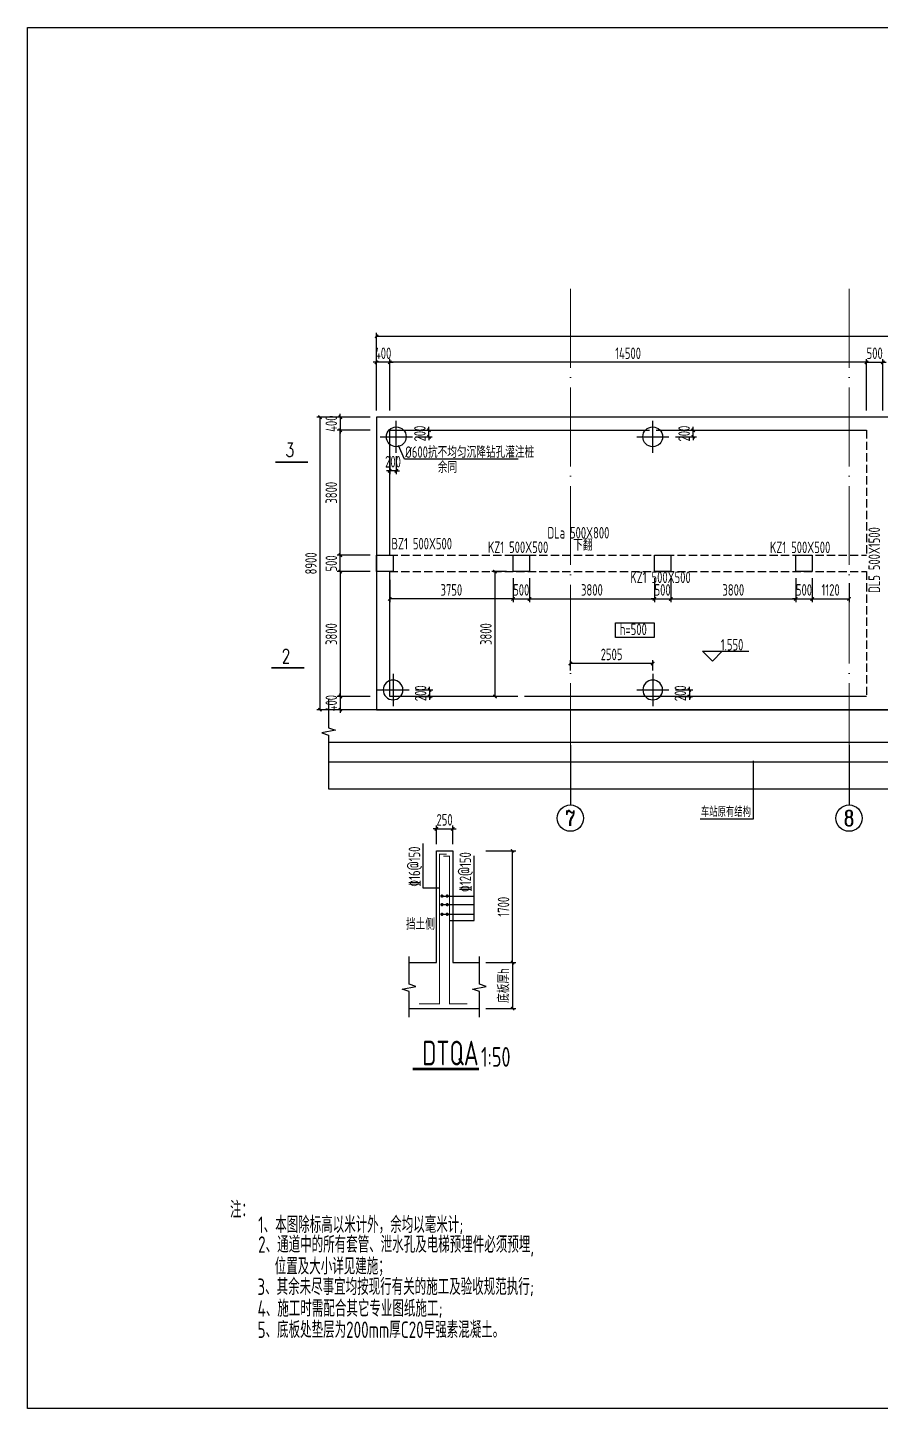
# Model space of a CAD drawing. Header units: millimetres. Extents: x -897614 to 191467, y -439928 to 101803.
# Drawn here: x -440573 to -414636, y -194226 to -152226 of the extents above; entities that cross this region are included whole.
import ezdxf
from ezdxf.enums import TextEntityAlignment as Align

# ---------------------------------------------------------------- set-up
doc = ezdxf.new("R2010")
doc.units = ezdxf.units.MM
doc.header["$LTSCALE"] = 1000
for name, pattern in [('ACAD_ISO04W100', [30, 24, -3, 0, -3]), ('DASH', [0.35, 0.25, -0.1]), ('DASHED', [19.05, 12.7, -6.35])]:
    doc.linetypes.add(name, pattern=pattern)
for name, color, linetype in [('AXIS', 3, 'Continuous'), ('COLUMN', 2, 'Continuous'), ('DIM_ELEV', 3, 'Continuous'), ('DIM_LEAD', 3, 'Continuous'), ('DIM_SYMB', 3, 'Continuous'), ('JG_TEXT', 7, 'Continuous'), ('PUB_TEXT', 7, 'Continuous'), ('REIN', 1, 'Continuous'), ('TEXT(水平)', 7, 'Continuous'), ('ZH', 7, 'Continuous')]:
    doc.layers.add(name, color=color, linetype=linetype)
for name, color, linetype, lineweight in [('AXIS_TEXT', 7, 'Continuous', 18), ('Beam', 4, 'DASHED', 25), ('DOTE', 8, 'ACAD_ISO04W100', 9), ('WALL', 6, 'Continuous', 30)]:
    doc.layers.add(name, color=color, linetype=linetype, lineweight=lineweight)
doc.layers.add('DY', color=1, linetype='Continuous', plot=False)
doc.styles.add('_TCH_AXIS', font='COMPLEX', dxfattribs={"bigfont": 'GBCBIG'})
doc.styles.add('_TCH_LABEL', font='COMPLEX', dxfattribs={"bigfont": 'GBCBIG'})
doc.styles.add('COMPLEX', font='COMPLEX')
doc.styles.add('TSSD', font='tssdeng.shx', dxfattribs={"width": 0.7, "bigfont": 'tssdchn.shx'})
doc.styles.add('TSSD_Rein', font='tssdeng.shx', dxfattribs={"width": 0.75, "bigfont": 'hztxt.shx'})
doc.dimstyles.new('TSD', dxfattribs={"dimtxt": 350, "dimasz": 100, "dimexe": 100, "dimexo": 200, "dimgap": 100, "dimtad": 1, "dimdec": 0, "dimzin": 0, "dimdsep": 46, "dimtxsty": 'TSSD', "dimblk": 'ARCHTICK', "dimcen": 0.09, "dimclrt": 7, "dimazin": 2, "dimtfac": 1, "dimtdec": 0, "dimtix": 1, "dimtmove": 2, "dimatfit": 3, "dimfxl": 0, "dimtolj": 1, "dimtzin": 0, "dimarcsym": 0})

# ---------------------------------------------------------------- blocks, each defined once
blk = doc.blocks.new('_ArchTick')
at = {"color": 0, "linetype": 'ByBlock', "const_width": 0.4}
blk.add_lwpolyline([(-0.5, -0.5), (0.5, 0.5)], dxfattribs=at)
blk = doc.blocks.new('*D1207')
at = {"layer": 'Defpoints', "color": 0, "transparency": 16777216}
for p in [(-371669, -161615), (-371669, -163674, 0), (-429959, -164074, 0)]:
    blk.add_point(p, dxfattribs=at)
at = {"layer": 'DIM_LEAD', "color": 0, "lineweight": -2, "transparency": 16777216}
for p, q in [((-429959, -163874), (-429959, -161515)), ((-429959, -161615), (-371669, -161615)), ((-371669, -163474), (-371669, -161515))]:
    blk.add_line(p, q, dxfattribs=at)
at = {"layer": 'DIM_LEAD', "color": 0, "lineweight": -2, "transparency": 16777216, "xscale": 100, "yscale": 100, "zscale": 100, "rotation": 180}
blk.add_blockref('_ArchTick', (-429959, -161615), dxfattribs=at)
at = {"layer": 'DIM_LEAD', "color": 0, "lineweight": -2, "transparency": 16777216, "xscale": 100, "yscale": 100, "zscale": 100}
blk.add_blockref('_ArchTick', (-371669, -161615), dxfattribs=at)
at = {"layer": 'DIM_LEAD', "color": 7, "transparency": 16777216, "insert": (-400814, -161340), "char_height": 350, "attachment_point": 5, "style": 'TSSD'}
blk.add_mtext('\\A1;58290', dxfattribs=at)
blk = doc.blocks.new('A$C3ABC6A2D')
at = {"color": 5, "linetype": 'Continuous'}
for p, q in [((-28370, -6781), (-47829, -6781)), ((-28370, -8381), (-28370, -6781)), ((-25371, -6781), (-25371, -8381)), ((-7550, -6781), (-25371, -6781)), ((-7550, -6781), (-7550, -8381)), ((-5551, -6781), (-5551, -8381)), ((-3850, -6781), (-5551, -6781)), ((-3850, -8381), (-3850, -6781)), ((4605, -6781), (2150, -6781)), ((2150, -6781), (2150, -8381)), ((-28370, -7781), (-47829, -7781)), ((-29170, -7781), (-29170, -8381)), ((-29170, -7781), (-28370, -8381)), ((-29170, -8381), (-28370, -7781)), ((-29170, -7781), (-28370, -7781)), ((-28370, -7781), (-28370, -8381)), ((-25371, -7781), (-25371, -8381)), ((-25371, -7781), (-24571, -8381)), ((-25371, -8381), (-24571, -7781)), ((-7550, -7781), (-25371, -7781)), ((-25370, -7781), (-24571, -7781)), ((-24571, -7781), (-24571, -8381)), ((-8350, -7781), (-8350, -8381)), ((-8350, -7781), (-7550, -8381)), ((-8350, -8381), (-7550, -7781)), ((-8350, -7781), (-7550, -7781)), ((-7550, -7781), (-7550, -8381)), ((-5551, -7781), (-5551, -8381)), ((-5551, -7781), (-4750, -8381)), ((-5551, -8381), (-4750, -7781)), ((-3850, -7781), (-5551, -7781)), ((-5550, -7781), (-4750, -7781)), ((-4750, -7781), (-4750, -8381)), ((-4650, -7781), (-4650, -8381)), ((-4650, -7781), (-3850, -8381)), ((-4650, -8381), (-3850, -7781)), ((-4650, -7781), (-3850, -7781)), ((-3850, -7781), (-3850, -8381)), ((2150, -7781), (2150, -8381)), ((2150, -7781), (2950, -8381)), ((2150, -8381), (2950, -7781)), ((4605, -7781), (2150, -7781)), ((2151, -7781), (2950, -7781)), ((2950, -7781), (2950, -8381)), ((-28370, -8381), (-47829, -8381)), ((-29170, -8381), (-28370, -8381)), ((-7550, -8381), (-25371, -8381)), ((-25370, -8381), (-24571, -8381)), ((-8350, -8381), (-7550, -8381)), ((-3850, -8381), (-5551, -8381)), ((-5550, -8381), (-4750, -8381)), ((-4650, -8381), (-3850, -8381)), ((4605, -8381), (2150, -8381)), ((2151, -8381), (2950, -8381))]:
    blk.add_line(p, q, dxfattribs=at)
at = {"color": 5}
blk.add_lwpolyline([(-47829, -6467), (-47829, -7330), (-47619, -7406), (-48039, -7480), (-47829, -7555), (-47829, -9187), (-18323, -9187), (-18246, -8977), (-18172, -9397), (-18098, -9187), (4605, -9187), (4605, -7555), (4395, -7480), (4815, -7406), (4605, -7330), (4605, -6467)], dxfattribs=at)
blk = doc.blocks.new('_axiso')
blk.add_circle((0, 0), 0.5)
at = {"layer": 'AXIS_TEXT', "style": 'COMPLEX', "width": 1.041667}
blk.add_attdef('A', text='', height=0.56, dxfattribs=at).set_placement((-0.25, -0.28), (0.25, -0.28), align=Align.FIT)
blk = doc.blocks.new('*D1255')
at = {"layer": 'Defpoints', "color": 0, "transparency": 16777216}
for p in [(-429959, -164074, 0), (-431062, -164474), (-429959, -164474, 0)]:
    blk.add_point(p, dxfattribs=at)
at = {"layer": 'DIM_LEAD', "color": 0, "lineweight": -2, "transparency": 16777216}
for p, q in [((-430159, -164074), (-431162, -164074)), ((-431062, -164074), (-431062, -163974)), ((-431062, -164074), (-431062, -164474)), ((-430159, -164474), (-431162, -164474)), ((-431062, -164474), (-431062, -164574))]:
    blk.add_line(p, q, dxfattribs=at)
at = {"layer": 'DIM_LEAD', "color": 0, "lineweight": -2, "transparency": 16777216, "xscale": 100, "yscale": 100, "zscale": 100}
for p, rotation in [((-431062, -164074), 270), ((-431062, -164474), 90)]:
    blk.add_blockref('_ArchTick', p, dxfattribs=dict(at, rotation=rotation))
at = {"layer": 'DIM_LEAD', "color": 7, "transparency": 16777216, "insert": (-431337, -164274), "char_height": 350, "attachment_point": 5, "rotation": 90, "style": 'TSSD'}
blk.add_mtext('\\A1;400', dxfattribs=at)
blk = doc.blocks.new('*D1257')
at = {"layer": 'Defpoints', "color": 0, "transparency": 16777216}
for p in [(-429959, -172574, 0), (-431062, -172974), (-429959, -172974)]:
    blk.add_point(p, dxfattribs=at)
at = {"layer": 'DIM_LEAD', "color": 0, "lineweight": -2, "transparency": 16777216}
for p, q in [((-430159, -172574), (-431162, -172574)), ((-431062, -172574), (-431062, -172474)), ((-431062, -172574), (-431062, -172974)), ((-430159, -172974), (-431162, -172974)), ((-431062, -172974), (-431062, -173074))]:
    blk.add_line(p, q, dxfattribs=at)
at = {"layer": 'DIM_LEAD', "color": 0, "lineweight": -2, "transparency": 16777216, "xscale": 100, "yscale": 100, "zscale": 100}
for p, rotation in [((-431062, -172574), 270), ((-431062, -172974), 90)]:
    blk.add_blockref('_ArchTick', p, dxfattribs=dict(at, rotation=rotation))
at = {"layer": 'DIM_LEAD', "color": 7, "transparency": 16777216, "insert": (-431337, -172774), "char_height": 350, "attachment_point": 5, "rotation": 90, "style": 'TSSD'}
blk.add_mtext('\\A1;400', dxfattribs=at)
blk = doc.blocks.new('*D1256')
at = {"layer": 'Defpoints', "color": 0, "transparency": 16777216}
for p in [(-429959, -168774, 0), (-431062, -172574), (-429959, -172574, 0)]:
    blk.add_point(p, dxfattribs=at)
at = {"layer": 'DIM_LEAD', "color": 0, "lineweight": -2, "transparency": 16777216}
for p, q in [((-430159, -168774), (-431162, -168774)), ((-431062, -168774), (-431062, -172574)), ((-430159, -172574), (-431162, -172574))]:
    blk.add_line(p, q, dxfattribs=at)
at = {"layer": 'DIM_LEAD', "color": 0, "lineweight": -2, "transparency": 16777216, "xscale": 100, "yscale": 100, "zscale": 100}
for p, rotation in [((-431062, -168774), 90), ((-431062, -172574), 270)]:
    blk.add_blockref('_ArchTick', p, dxfattribs=dict(at, rotation=rotation))
at = {"layer": 'DIM_LEAD', "color": 7, "transparency": 16777216, "insert": (-431337, -170674), "char_height": 350, "attachment_point": 5, "rotation": 90, "style": 'TSSD'}
blk.add_mtext('\\A1;3800', dxfattribs=at)
blk = doc.blocks.new('*D1341')
at = {"layer": 'Defpoints', "color": 0, "transparency": 16777216}
for p in [(-429559, -162407), (-429559, -164074), (-415059, -164074, 0)]:
    blk.add_point(p, dxfattribs=at)
at = {"layer": 'DIM_LEAD', "color": 0, "lineweight": -2, "transparency": 16777216}
for p, q in [((-429559, -163874), (-429559, -162307)), ((-415059, -162407), (-429559, -162407)), ((-415059, -163874), (-415059, -162307))]:
    blk.add_line(p, q, dxfattribs=at)
at = {"layer": 'DIM_LEAD', "color": 0, "lineweight": -2, "transparency": 16777216, "xscale": 100, "yscale": 100, "zscale": 100, "rotation": 180}
blk.add_blockref('_ArchTick', (-429559, -162407), dxfattribs=at)
at = {"layer": 'DIM_LEAD', "color": 0, "lineweight": -2, "transparency": 16777216, "xscale": 100, "yscale": 100, "zscale": 100}
blk.add_blockref('_ArchTick', (-415059, -162407), dxfattribs=at)
at = {"layer": 'DIM_LEAD', "color": 7, "transparency": 16777216, "insert": (-422309, -162132), "char_height": 350, "attachment_point": 5, "style": 'TSSD'}
blk.add_mtext('\\A1;14500', dxfattribs=at)
blk = doc.blocks.new('*D1342')
at = {"layer": 'Defpoints', "color": 0, "transparency": 16777216}
for p in [(-429959, -162407), (-429959, -164074, 0), (-429559, -164074)]:
    blk.add_point(p, dxfattribs=at)
at = {"layer": 'DIM_LEAD', "color": 0, "lineweight": -2, "transparency": 16777216}
for p, q in [((-429959, -162407), (-430059, -162407)), ((-429959, -163874), (-429959, -162307)), ((-429559, -162407), (-429959, -162407)), ((-429559, -163874), (-429559, -162307)), ((-429559, -162407), (-429459, -162407))]:
    blk.add_line(p, q, dxfattribs=at)
at = {"layer": 'DIM_LEAD', "color": 0, "lineweight": -2, "transparency": 16777216, "xscale": 100, "yscale": 100, "zscale": 100}
blk.add_blockref('_ArchTick', (-429959, -162407), dxfattribs=at)
at = {"layer": 'DIM_LEAD', "color": 0, "lineweight": -2, "transparency": 16777216, "xscale": 100, "yscale": 100, "zscale": 100, "rotation": 180}
blk.add_blockref('_ArchTick', (-429559, -162407), dxfattribs=at)
at = {"layer": 'DIM_LEAD', "color": 7, "transparency": 16777216, "insert": (-429759, -162132), "char_height": 350, "attachment_point": 5, "style": 'TSSD'}
blk.add_mtext('\\A1;400', dxfattribs=at)
blk = doc.blocks.new('*D1344')
at = {"layer": 'Defpoints', "color": 0, "transparency": 16777216}
for p in [(-414559, -162407), (-415059, -164074, 0), (-414559, -164074, 0)]:
    blk.add_point(p, dxfattribs=at)
at = {"layer": 'DIM_LEAD', "color": 0, "lineweight": -2, "transparency": 16777216}
for p, q in [((-415059, -162407), (-415159, -162407)), ((-415059, -163874), (-415059, -162307)), ((-415059, -162407), (-414559, -162407)), ((-414559, -163874), (-414559, -162307)), ((-414559, -162407), (-414459, -162407))]:
    blk.add_line(p, q, dxfattribs=at)
at = {"layer": 'DIM_LEAD', "color": 0, "lineweight": -2, "transparency": 16777216, "xscale": 100, "yscale": 100, "zscale": 100}
blk.add_blockref('_ArchTick', (-415059, -162407), dxfattribs=at)
at = {"layer": 'DIM_LEAD', "color": 0, "lineweight": -2, "transparency": 16777216, "xscale": 100, "yscale": 100, "zscale": 100, "rotation": 180}
blk.add_blockref('_ArchTick', (-414559, -162407), dxfattribs=at)
at = {"layer": 'DIM_LEAD', "color": 7, "transparency": 16777216, "insert": (-414809, -162132), "char_height": 350, "attachment_point": 5, "style": 'TSSD'}
blk.add_mtext('\\A1;500', dxfattribs=at)
blk = doc.blocks.new('*D1346')
at = {"layer": 'Defpoints', "color": 0, "transparency": 16777216}
for p in [(-425809, -168774, 0), (-425309, -168774, 0), (-425309, -169605)]:
    blk.add_point(p, dxfattribs=at)
at = {"layer": 'DIM_LEAD', "color": 0, "lineweight": -2, "transparency": 16777216}
for p, q in [((-425809, -168974), (-425809, -169705)), ((-425309, -168974), (-425309, -169705)), ((-425809, -169605), (-425909, -169605)), ((-425809, -169605), (-425309, -169605)), ((-425309, -169605), (-425209, -169605))]:
    blk.add_line(p, q, dxfattribs=at)
at = {"layer": 'DIM_LEAD', "color": 0, "lineweight": -2, "transparency": 16777216, "xscale": 100, "yscale": 100, "zscale": 100}
blk.add_blockref('_ArchTick', (-425809, -169605), dxfattribs=at)
at = {"layer": 'DIM_LEAD', "color": 0, "lineweight": -2, "transparency": 16777216, "xscale": 100, "yscale": 100, "zscale": 100, "rotation": 180}
blk.add_blockref('_ArchTick', (-425309, -169605), dxfattribs=at)
at = {"layer": 'DIM_LEAD', "color": 7, "transparency": 16777216, "insert": (-425559, -169330), "char_height": 350, "attachment_point": 5, "style": 'TSSD'}
blk.add_mtext('\\A1;500', dxfattribs=at)
blk = doc.blocks.new('*D1347')
at = {"layer": 'Defpoints', "color": 0, "transparency": 16777216}
for p in [(-425309, -168774, 0), (-421509, -168774, 0), (-421509, -169605)]:
    blk.add_point(p, dxfattribs=at)
at = {"layer": 'DIM_LEAD', "color": 0, "lineweight": -2, "transparency": 16777216}
for p, q in [((-425309, -168974), (-425309, -169705)), ((-421509, -168974), (-421509, -169705)), ((-425309, -169605), (-421509, -169605))]:
    blk.add_line(p, q, dxfattribs=at)
at = {"layer": 'DIM_LEAD', "color": 0, "lineweight": -2, "transparency": 16777216, "xscale": 100, "yscale": 100, "zscale": 100, "rotation": 180}
blk.add_blockref('_ArchTick', (-425309, -169605), dxfattribs=at)
at = {"layer": 'DIM_LEAD', "color": 0, "lineweight": -2, "transparency": 16777216, "xscale": 100, "yscale": 100, "zscale": 100}
blk.add_blockref('_ArchTick', (-421509, -169605), dxfattribs=at)
at = {"layer": 'DIM_LEAD', "color": 7, "transparency": 16777216, "insert": (-423409, -169330), "char_height": 350, "attachment_point": 5, "style": 'TSSD'}
blk.add_mtext('\\A1;3800', dxfattribs=at)
blk = doc.blocks.new('*D1348')
at = {"layer": 'Defpoints', "color": 0, "transparency": 16777216}
for p in [(-421509, -168774, 0), (-421009, -168774, 0), (-421009, -169605)]:
    blk.add_point(p, dxfattribs=at)
at = {"layer": 'DIM_LEAD', "color": 0, "lineweight": -2, "transparency": 16777216}
for p, q in [((-421509, -168974), (-421509, -169705)), ((-421009, -168974), (-421009, -169705)), ((-421509, -169605), (-421609, -169605)), ((-421509, -169605), (-421009, -169605)), ((-421009, -169605), (-420909, -169605))]:
    blk.add_line(p, q, dxfattribs=at)
at = {"layer": 'DIM_LEAD', "color": 0, "lineweight": -2, "transparency": 16777216, "xscale": 100, "yscale": 100, "zscale": 100}
blk.add_blockref('_ArchTick', (-421509, -169605), dxfattribs=at)
at = {"layer": 'DIM_LEAD', "color": 0, "lineweight": -2, "transparency": 16777216, "xscale": 100, "yscale": 100, "zscale": 100, "rotation": 180}
blk.add_blockref('_ArchTick', (-421009, -169605), dxfattribs=at)
at = {"layer": 'DIM_LEAD', "color": 7, "transparency": 16777216, "insert": (-421259, -169330), "char_height": 350, "attachment_point": 5, "style": 'TSSD'}
blk.add_mtext('\\A1;500', dxfattribs=at)
blk = doc.blocks.new('*D1349')
at = {"layer": 'Defpoints', "color": 0, "transparency": 16777216}
for p in [(-421009, -168774, 0), (-417209, -168774, 0), (-417209, -169605)]:
    blk.add_point(p, dxfattribs=at)
at = {"layer": 'DIM_LEAD', "color": 0, "lineweight": -2, "transparency": 16777216}
for p, q in [((-421009, -168974), (-421009, -169705)), ((-417209, -168974), (-417209, -169705)), ((-421009, -169605), (-417209, -169605))]:
    blk.add_line(p, q, dxfattribs=at)
at = {"layer": 'DIM_LEAD', "color": 0, "lineweight": -2, "transparency": 16777216, "xscale": 100, "yscale": 100, "zscale": 100, "rotation": 180}
blk.add_blockref('_ArchTick', (-421009, -169605), dxfattribs=at)
at = {"layer": 'DIM_LEAD', "color": 0, "lineweight": -2, "transparency": 16777216, "xscale": 100, "yscale": 100, "zscale": 100}
blk.add_blockref('_ArchTick', (-417209, -169605), dxfattribs=at)
at = {"layer": 'DIM_LEAD', "color": 7, "transparency": 16777216, "insert": (-419109, -169330), "char_height": 350, "attachment_point": 5, "style": 'TSSD'}
blk.add_mtext('\\A1;3800', dxfattribs=at)
blk = doc.blocks.new('*D1350')
at = {"layer": 'Defpoints', "color": 0, "transparency": 16777216}
for p in [(-417209, -168774, 0), (-416709, -168774, 0), (-416709, -169605)]:
    blk.add_point(p, dxfattribs=at)
at = {"layer": 'DIM_LEAD', "color": 0, "lineweight": -2, "transparency": 16777216}
for p, q in [((-417209, -168974), (-417209, -169705)), ((-416709, -168974), (-416709, -169705)), ((-417209, -169605), (-417309, -169605)), ((-417209, -169605), (-416709, -169605)), ((-416709, -169605), (-416609, -169605))]:
    blk.add_line(p, q, dxfattribs=at)
at = {"layer": 'DIM_LEAD', "color": 0, "lineweight": -2, "transparency": 16777216, "xscale": 100, "yscale": 100, "zscale": 100}
blk.add_blockref('_ArchTick', (-417209, -169605), dxfattribs=at)
at = {"layer": 'DIM_LEAD', "color": 0, "lineweight": -2, "transparency": 16777216, "xscale": 100, "yscale": 100, "zscale": 100, "rotation": 180}
blk.add_blockref('_ArchTick', (-416709, -169605), dxfattribs=at)
at = {"layer": 'DIM_LEAD', "color": 7, "transparency": 16777216, "insert": (-416959, -169330), "char_height": 350, "attachment_point": 5, "style": 'TSSD'}
blk.add_mtext('\\A1;500', dxfattribs=at)
blk = doc.blocks.new('*D1351')
at = {"layer": 'Defpoints', "color": 0, "transparency": 16777216}
for p in [(-416709, -168774, 0), (-415589, -168924, 0), (-415589, -169605)]:
    blk.add_point(p, dxfattribs=at)
at = {"layer": 'DIM_LEAD', "color": 0, "lineweight": -2, "transparency": 16777216}
for p, q in [((-416709, -168974), (-416709, -169705)), ((-415589, -169124), (-415589, -169705)), ((-416709, -169605), (-415589, -169605))]:
    blk.add_line(p, q, dxfattribs=at)
at = {"layer": 'DIM_LEAD', "color": 0, "lineweight": -2, "transparency": 16777216, "xscale": 100, "yscale": 100, "zscale": 100, "rotation": 180}
blk.add_blockref('_ArchTick', (-416709, -169605), dxfattribs=at)
at = {"layer": 'DIM_LEAD', "color": 0, "lineweight": -2, "transparency": 16777216, "xscale": 100, "yscale": 100, "zscale": 100}
blk.add_blockref('_ArchTick', (-415589, -169605), dxfattribs=at)
at = {"layer": 'DIM_LEAD', "color": 7, "transparency": 16777216, "insert": (-416149, -169330), "char_height": 350, "attachment_point": 5, "style": 'TSSD'}
blk.add_mtext('\\A1;1120', dxfattribs=at)
blk = doc.blocks.new('*D1352')
at = {"layer": 'Defpoints', "color": 0, "transparency": 16777216}
for p in [(-429559, -168824, 0), (-425809, -168774, 0), (-429559, -169605)]:
    blk.add_point(p, dxfattribs=at)
at = {"layer": 'DIM_LEAD', "color": 0, "lineweight": -2, "transparency": 16777216}
for p, q in [((-429559, -169024), (-429559, -169705)), ((-425809, -168974), (-425809, -169705)), ((-425809, -169605), (-429559, -169605))]:
    blk.add_line(p, q, dxfattribs=at)
at = {"layer": 'DIM_LEAD', "color": 0, "lineweight": -2, "transparency": 16777216, "xscale": 100, "yscale": 100, "zscale": 100, "rotation": 180}
blk.add_blockref('_ArchTick', (-429559, -169605), dxfattribs=at)
at = {"layer": 'DIM_LEAD', "color": 0, "lineweight": -2, "transparency": 16777216, "xscale": 100, "yscale": 100, "zscale": 100}
blk.add_blockref('_ArchTick', (-425809, -169605), dxfattribs=at)
at = {"layer": 'DIM_LEAD', "color": 7, "transparency": 16777216, "insert": (-427684, -169330), "char_height": 350, "attachment_point": 5, "style": 'TSSD'}
blk.add_mtext('\\A1;3750', dxfattribs=at)
blk = doc.blocks.new('*D1353')
at = {"layer": 'Defpoints', "color": 0, "transparency": 16777216}
for p in [(-425809, -168774, 0), (-426358, -172574), (-425809, -172574, 0)]:
    blk.add_point(p, dxfattribs=at)
at = {"layer": 'DIM_LEAD', "color": 0, "lineweight": -2, "transparency": 16777216}
for p, q in [((-426009, -168774), (-426458, -168774)), ((-426358, -168774), (-426358, -172574)), ((-426009, -172574), (-426458, -172574))]:
    blk.add_line(p, q, dxfattribs=at)
at = {"layer": 'DIM_LEAD', "color": 0, "lineweight": -2, "transparency": 16777216, "xscale": 100, "yscale": 100, "zscale": 100}
for p, rotation in [((-426358, -168774), 90), ((-426358, -172574), 270)]:
    blk.add_blockref('_ArchTick', p, dxfattribs=dict(at, rotation=rotation))
at = {"layer": 'DIM_LEAD', "color": 7, "transparency": 16777216, "insert": (-426633, -170674), "char_height": 350, "attachment_point": 5, "rotation": 90, "style": 'TSSD'}
blk.add_mtext('\\A1;3800', dxfattribs=at)
blk = doc.blocks.new('A$C74342322')
at = {"layer": 'ZH'}
for p, q in [((0, -488), (0, 488)), ((-488, 0), (488, 0))]:
    blk.add_line(p, q, dxfattribs=at)
blk.add_circle((0, 0), 300, dxfattribs=at)
blk = doc.blocks.new('*D1167')
at = {"layer": 'Defpoints', "color": 0, "transparency": 16777216}
for p in [(-429559, -165062, 0), (-429359, -165062, 0), (-429559, -165707)]:
    blk.add_point(p, dxfattribs=at)
at = {"layer": 'DIM_LEAD', "color": 0, "lineweight": -2, "transparency": 16777216}
for p, q in [((-429559, -165262), (-429559, -165807)), ((-429359, -165262), (-429359, -165807)), ((-429559, -165707), (-429659, -165707)), ((-429359, -165707), (-429559, -165707)), ((-429359, -165707), (-429259, -165707))]:
    blk.add_line(p, q, dxfattribs=at)
at = {"layer": 'DIM_LEAD', "color": 0, "lineweight": -2, "transparency": 16777216, "xscale": 100, "yscale": 100, "zscale": 100}
blk.add_blockref('_ArchTick', (-429559, -165707), dxfattribs=at)
at = {"layer": 'DIM_LEAD', "color": 0, "lineweight": -2, "transparency": 16777216, "xscale": 100, "yscale": 100, "zscale": 100, "rotation": 180}
blk.add_blockref('_ArchTick', (-429359, -165707), dxfattribs=at)
at = {"layer": 'DIM_LEAD', "color": 7, "transparency": 16777216, "insert": (-429459, -165432), "char_height": 350, "attachment_point": 5, "style": 'TSSD'}
blk.add_mtext('\\A1;200', dxfattribs=at)
blk = doc.blocks.new('*D1168')
at = {"layer": 'Defpoints', "color": 0, "transparency": 16777216}
for p in [(-428971, -164474, 0), (-428367, -164474), (-428971, -164674, 0)]:
    blk.add_point(p, dxfattribs=at)
at = {"layer": 'DIM_LEAD', "color": 0, "lineweight": -2, "transparency": 16777216}
for p, q in [((-428771, -164474), (-428267, -164474)), ((-428367, -164474), (-428367, -164374)), ((-428367, -164674), (-428367, -164474)), ((-428771, -164674), (-428267, -164674)), ((-428367, -164674), (-428367, -164774))]:
    blk.add_line(p, q, dxfattribs=at)
at = {"layer": 'DIM_LEAD', "color": 0, "lineweight": -2, "transparency": 16777216, "xscale": 100, "yscale": 100, "zscale": 100}
for p, rotation in [((-428367, -164474), 270), ((-428367, -164674), 90)]:
    blk.add_blockref('_ArchTick', p, dxfattribs=dict(at, rotation=rotation))
at = {"layer": 'DIM_LEAD', "color": 7, "transparency": 16777216, "insert": (-428642, -164574), "char_height": 350, "attachment_point": 5, "rotation": 90, "style": 'TSSD'}
blk.add_mtext('\\A1;200', dxfattribs=at)
blk = doc.blocks.new('*D1169')
at = {"layer": 'Defpoints', "color": 0, "transparency": 16777216}
for p in [(-421071, -164474, 0), (-420330, -164474), (-421071, -164674, 0)]:
    blk.add_point(p, dxfattribs=at)
at = {"layer": 'DIM_LEAD', "color": 0, "lineweight": -2, "transparency": 16777216}
for p, q in [((-420871, -164474), (-420230, -164474)), ((-420330, -164474), (-420330, -164374)), ((-420330, -164674), (-420330, -164474)), ((-420871, -164674), (-420230, -164674)), ((-420330, -164674), (-420330, -164774))]:
    blk.add_line(p, q, dxfattribs=at)
at = {"layer": 'DIM_LEAD', "color": 0, "lineweight": -2, "transparency": 16777216, "xscale": 100, "yscale": 100, "zscale": 100}
for p, rotation in [((-420330, -164474), 270), ((-420330, -164674), 90)]:
    blk.add_blockref('_ArchTick', p, dxfattribs=dict(at, rotation=rotation))
at = {"layer": 'DIM_LEAD', "color": 7, "transparency": 16777216, "insert": (-420605, -164574), "char_height": 350, "attachment_point": 5, "rotation": 90, "style": 'TSSD'}
blk.add_mtext('\\A1;200', dxfattribs=at)
blk = doc.blocks.new('*D1174')
at = {"layer": 'Defpoints', "color": 0, "transparency": 16777216}
for p in [(-428971, -172374, 0), (-428971, -172574, 0), (-428345, -172574)]:
    blk.add_point(p, dxfattribs=at)
at = {"layer": 'DIM_LEAD', "color": 0, "lineweight": -2, "transparency": 16777216}
for p, q in [((-428771, -172374), (-428245, -172374)), ((-428771, -172574), (-428245, -172574)), ((-428345, -172374), (-428345, -172274)), ((-428345, -172374), (-428345, -172574)), ((-428345, -172574), (-428345, -172674))]:
    blk.add_line(p, q, dxfattribs=at)
at = {"layer": 'DIM_LEAD', "color": 0, "lineweight": -2, "transparency": 16777216, "xscale": 100, "yscale": 100, "zscale": 100}
for p, rotation in [((-428345, -172374), 270), ((-428345, -172574), 90)]:
    blk.add_blockref('_ArchTick', p, dxfattribs=dict(at, rotation=rotation))
at = {"layer": 'DIM_LEAD', "color": 7, "transparency": 16777216, "insert": (-428620, -172474), "char_height": 350, "attachment_point": 5, "rotation": 90, "style": 'TSSD'}
blk.add_mtext('\\A1;200', dxfattribs=at)
blk = doc.blocks.new('*D1175')
at = {"layer": 'Defpoints', "color": 0, "transparency": 16777216}
for p in [(-421071, -172374, 0), (-421071, -172574, 0), (-420445, -172574)]:
    blk.add_point(p, dxfattribs=at)
at = {"layer": 'DIM_LEAD', "color": 0, "lineweight": -2, "transparency": 16777216}
for p, q in [((-420871, -172374), (-420345, -172374)), ((-420871, -172574), (-420345, -172574)), ((-420445, -172374), (-420445, -172274)), ((-420445, -172374), (-420445, -172574)), ((-420445, -172574), (-420445, -172674))]:
    blk.add_line(p, q, dxfattribs=at)
at = {"layer": 'DIM_LEAD', "color": 0, "lineweight": -2, "transparency": 16777216, "xscale": 100, "yscale": 100, "zscale": 100}
for p, rotation in [((-420445, -172374), 270), ((-420445, -172574), 90)]:
    blk.add_blockref('_ArchTick', p, dxfattribs=dict(at, rotation=rotation))
at = {"layer": 'DIM_LEAD', "color": 7, "transparency": 16777216, "insert": (-420720, -172474), "char_height": 350, "attachment_point": 5, "rotation": 90, "style": 'TSSD'}
blk.add_mtext('\\A1;200', dxfattribs=at)
blk = doc.blocks.new('*D1180')
at = {"layer": 'Defpoints', "color": 0, "transparency": 16777216}
for p in [(-424064, -171568), (-424064, -171985, 0), (-421559, -171985, 0)]:
    blk.add_point(p, dxfattribs=at)
at = {"layer": 'DIM_LEAD', "color": 0, "lineweight": -2, "transparency": 16777216}
for p, q in [((-424064, -171785), (-424064, -171468)), ((-421559, -171568), (-424064, -171568)), ((-421559, -171785), (-421559, -171468))]:
    blk.add_line(p, q, dxfattribs=at)
at = {"layer": 'DIM_LEAD', "color": 0, "lineweight": -2, "transparency": 16777216, "xscale": 100, "yscale": 100, "zscale": 100, "rotation": 180}
blk.add_blockref('_ArchTick', (-424064, -171568), dxfattribs=at)
at = {"layer": 'DIM_LEAD', "color": 0, "lineweight": -2, "transparency": 16777216, "xscale": 100, "yscale": 100, "zscale": 100}
blk.add_blockref('_ArchTick', (-421559, -171568), dxfattribs=at)
at = {"layer": 'DIM_LEAD', "color": 7, "transparency": 16777216, "insert": (-422812, -171293), "char_height": 350, "attachment_point": 5, "style": 'TSSD'}
blk.add_mtext('\\A1;2505', dxfattribs=at)
blk = doc.blocks.new('*D1638')
at = {"layer": 'Defpoints', "color": 0, "transparency": 16777216}
for p in [(-431062, -168274), (-429959, -168274, 0), (-429959, -168774, 0)]:
    blk.add_point(p, dxfattribs=at)
at = {"layer": 'DIM_LEAD', "color": 0, "lineweight": -2, "transparency": 16777216}
for p, q in [((-430159, -168274), (-431162, -168274)), ((-431062, -168274), (-431062, -168174)), ((-431062, -168774), (-431062, -168274)), ((-430159, -168774), (-431162, -168774)), ((-431062, -168774), (-431062, -168874))]:
    blk.add_line(p, q, dxfattribs=at)
at = {"layer": 'DIM_LEAD', "color": 0, "lineweight": -2, "transparency": 16777216, "xscale": 100, "yscale": 100, "zscale": 100}
for p, rotation in [((-431062, -168274), 270), ((-431062, -168774), 90)]:
    blk.add_blockref('_ArchTick', p, dxfattribs=dict(at, rotation=rotation))
at = {"layer": 'DIM_LEAD', "color": 7, "transparency": 16777216, "insert": (-431337, -168524), "char_height": 350, "attachment_point": 5, "rotation": 90, "style": 'TSSD'}
blk.add_mtext('\\A1;500', dxfattribs=at)
blk = doc.blocks.new('*D1639')
at = {"layer": 'Defpoints', "color": 0, "transparency": 16777216}
for p in [(-431062, -164474), (-429959, -164474, 0), (-429959, -168274, 0)]:
    blk.add_point(p, dxfattribs=at)
at = {"layer": 'DIM_LEAD', "color": 0, "lineweight": -2, "transparency": 16777216}
for p, q in [((-430159, -164474), (-431162, -164474)), ((-431062, -168274), (-431062, -164474)), ((-430159, -168274), (-431162, -168274))]:
    blk.add_line(p, q, dxfattribs=at)
at = {"layer": 'DIM_LEAD', "color": 0, "lineweight": -2, "transparency": 16777216, "xscale": 100, "yscale": 100, "zscale": 100}
for p, rotation in [((-431062, -164474), 90), ((-431062, -168274), 270)]:
    blk.add_blockref('_ArchTick', p, dxfattribs=dict(at, rotation=rotation))
at = {"layer": 'DIM_LEAD', "color": 7, "transparency": 16777216, "insert": (-431337, -166374), "char_height": 350, "attachment_point": 5, "rotation": 90, "style": 'TSSD'}
blk.add_mtext('\\A1;3800', dxfattribs=at)
blk = doc.blocks.new('*D1640')
at = {"layer": 'Defpoints', "color": 0, "transparency": 16777216}
for p in [(-429959, -164074, 0), (-431681, -172974), (-429959, -172974, 0)]:
    blk.add_point(p, dxfattribs=at)
at = {"layer": 'DIM_LEAD', "color": 0, "lineweight": -2, "transparency": 16777216}
for p, q in [((-430159, -164074), (-431781, -164074)), ((-431681, -164074), (-431681, -172974)), ((-430159, -172974), (-431781, -172974))]:
    blk.add_line(p, q, dxfattribs=at)
at = {"layer": 'DIM_LEAD', "color": 0, "lineweight": -2, "transparency": 16777216, "xscale": 100, "yscale": 100, "zscale": 100}
for p, rotation in [((-431681, -164074), 90), ((-431681, -172974), 270)]:
    blk.add_blockref('_ArchTick', p, dxfattribs=dict(at, rotation=rotation))
at = {"layer": 'DIM_LEAD', "color": 7, "transparency": 16777216, "insert": (-431956, -168524), "char_height": 350, "attachment_point": 5, "rotation": 90, "style": 'TSSD'}
blk.add_mtext('\\A1;8900', dxfattribs=at)
blk = doc.blocks.new('*D1664')
at = {"layer": 'Defpoints', "color": 0, "transparency": 16777216}
for p in [(-309454, -55078), (-309954, -55746, 0), (-309454, -55746, 0)]:
    blk.add_point(p, dxfattribs=at)
at = {"layer": 'DIM_LEAD', "color": 0, "lineweight": -2, "transparency": 16777216}
for p, q in [((-309954, -55546), (-309954, -54978)), ((-309454, -55546), (-309454, -54978)), ((-309954, -55078), (-310054, -55078)), ((-309954, -55078), (-309454, -55078)), ((-309454, -55078), (-309354, -55078))]:
    blk.add_line(p, q, dxfattribs=at)
at = {"layer": 'DIM_LEAD', "color": 0, "lineweight": -2, "transparency": 16777216, "xscale": 100, "yscale": 100, "zscale": 100}
blk.add_blockref('_ArchTick', (-309954, -55078), dxfattribs=at)
at = {"layer": 'DIM_LEAD', "color": 0, "lineweight": -2, "transparency": 16777216, "xscale": 100, "yscale": 100, "zscale": 100, "rotation": 180}
blk.add_blockref('_ArchTick', (-309454, -55078), dxfattribs=at)
at = {"layer": 'DIM_LEAD', "color": 7, "transparency": 16777216, "insert": (-309704, -54803), "char_height": 350, "attachment_point": 5, "style": 'TSSD'}
blk.add_mtext('\\A1;250', dxfattribs=at)
blk = doc.blocks.new('*D1665')
at = {"layer": 'Defpoints', "color": 0, "transparency": 16777216}
for p in [(-308645, -55746, 0), (-307636, -55746), (-308645, -59146, 0)]:
    blk.add_point(p, dxfattribs=at)
at = {"layer": 'DIM_LEAD', "color": 0, "lineweight": -2, "transparency": 16777216}
for p, q in [((-308445, -55746), (-307536, -55746)), ((-307636, -59146), (-307636, -55746)), ((-308445, -59146), (-307536, -59146))]:
    blk.add_line(p, q, dxfattribs=at)
at = {"layer": 'DIM_LEAD', "color": 0, "lineweight": -2, "transparency": 16777216, "xscale": 100, "yscale": 100, "zscale": 100}
for p, rotation in [((-307636, -55746), 90), ((-307636, -59146), 270)]:
    blk.add_blockref('_ArchTick', p, dxfattribs=dict(at, rotation=rotation))
at = {"layer": 'DIM_LEAD', "color": 7, "transparency": 16777216, "insert": (-307911, -57446), "char_height": 350, "attachment_point": 5, "rotation": 90, "style": 'TSSD'}
blk.add_mtext('\\A1;1700', dxfattribs=at)
blk = doc.blocks.new('*D1666')
at = {"layer": 'Defpoints', "color": 0, "transparency": 16777216}
for p in [(-308645, -59146, 0), (-308645, -60546), (-307636, -60546)]:
    blk.add_point(p, dxfattribs=at)
at = {"layer": 'DIM_LEAD', "color": 0, "lineweight": -2, "transparency": 16777216}
for p, q in [((-308445, -59146), (-307536, -59146)), ((-307636, -59146), (-307636, -60546)), ((-308445, -60546), (-307536, -60546))]:
    blk.add_line(p, q, dxfattribs=at)
at = {"layer": 'DIM_LEAD', "color": 0, "lineweight": -2, "transparency": 16777216, "xscale": 100, "yscale": 100, "zscale": 100}
for p, rotation in [((-307636, -59146), 90), ((-307636, -60546), 270)]:
    blk.add_blockref('_ArchTick', p, dxfattribs=dict(at, rotation=rotation))
at = {"layer": 'DIM_LEAD', "color": 7, "transparency": 16777216, "insert": (-307911, -59846), "char_height": 350, "attachment_point": 5, "rotation": 90, "style": 'TSSD'}
blk.add_mtext('\\A1;底板厚h', dxfattribs=at)
blk = doc.blocks.new('A$C4C282467')
at = {"color": 5}
for points in [[(210, 1615.1), (210, 2398.7), (0, 2473.3), (420, 2547.3), (210, 2623.7), (210, 3463.9)], [(2347.5, 1615.1), (2347.5, 2398.7), (2137.5, 2473.3), (2557.5, 2547.3), (2347.5, 2623.7), (2347.5, 3463.9)]]:
    blk.add_lwpolyline(points, dxfattribs=at)
at = {"layer": 'DIM_SYMB', "const_width": 80}
blk.add_lwpolyline([(314.9, 40), (2337.3, 40)], dxfattribs=at)
at = {"layer": 'JG_TEXT'}
for p, q in [((639.9, 5541.1), (639.9, 6901.5)), ((2187.7, 4560.8), (2187.7, 6526.5)), ((1138.9, 5541.1), (639.9, 5541.1)), ((1210.4, 5303), (2187.7, 5303)), ((1210.4, 5042.3), (2187.7, 5042.3)), ((1210.4, 4749.1), (2187.7, 4749.1)), ((1438.9, 4560.8), (2187.7, 4560.8))]:
    blk.add_line(p, q, dxfattribs=at)
at = {"layer": 'REIN', "const_width": 30, "elevation": 0}
for points in [[(512.2, 2026.6), (1138.9, 2026.6), (1138.9, 6579.4), (1350.9, 6579.4)], [(1246.8, 6521.4), (1438.9, 6521.4), (1438.9, 2026.6), (1983.5, 2026.6)]]:
    blk.add_lwpolyline(points, dxfattribs=at)
at = {"layer": 'REIN', "const_width": 50}
for points in [[(1185.4, 5303, 1), (1235.4, 5303, 1)], [(1185.4, 5042.3, 1), (1235.4, 5042.3, 1)], [(1345.4, 5303, 1), (1395.4, 5303, 1)], [(1345.4, 5042.3, 1), (1395.4, 5042.3, 1)], [(1185.4, 4749.1, 1), (1235.4, 4749.1, 1)], [(1345.4, 4749.1, 1), (1395.4, 4749.1, 1)]]:
    blk.add_lwpolyline(points, format="xyb", close=True, dxfattribs=at)
at = {"layer": 'WALL'}
blk.add_line((210, 1879.4, 0), (2347.5, 1879.4, 0), dxfattribs=at)
at = {"layer": 'WALL', "elevation": 0}
blk.add_lwpolyline([(210, 3279.4), (1038.9, 3279.4), (1038.9, 6679.4), (1538.9, 6679.4), (1538.9, 3279.4), (2347.5, 3279.4)], dxfattribs=at)
at = {"layer": 'JG_TEXT', "style": 'TSSD', "width": 0.7}
for s, p in [('%%13216@150', (548.2, 5587.3)), ('%%13212@150', (2096, 5425.8))]:
    blk.add_text(s, height=350, rotation=90, dxfattribs=at).set_placement(p)
blk.add_text('挡土侧', height=350, dxfattribs=at).set_placement((113.6, 4278))
at = {"layer": 'PUB_TEXT', "style": 'TSSD', "width": 0.7}
for s, height, p in [('DTQA', 750, (611, 153.2)), ('1:50', 600, (2397.3, 109.7))]:
    blk.add_text(s, height=height, rotation=360, dxfattribs=at).set_placement(p)
at = {"layer": 'DIM_LEAD'}
dim = blk.add_linear_dim(base=(1538.9, 7347), p1=(1038.9, 6679.4, 0), p2=(1538.9, 6679.4, 0), dimstyle='TSD', override={"dimlfac": 0.5, "dimfxl": 250}, dxfattribs=at)
dim.commit()
dim.dimension.update_dxf_attribs({"geometry": '*D1664', "text_midpoint": (1288.9, 7622), "insert": (310992.8, 62425.3)})
dim = blk.add_linear_dim(base=(3356.7, 6679.4), p1=(2347.5, 3279.4, 0), p2=(2347.5, 6679.4, 0), angle=90, dimstyle='TSD', override={"dimlfac": 0.5, "dimfxl": 250}, dxfattribs=at)
dim.commit()
dim.dimension.update_dxf_attribs({"geometry": '*D1665', "text_midpoint": (3081.7, 4979.4), "insert": (310992.8, 62425.3)})
dim = blk.add_linear_dim(base=(3356.7, 1879.4), p1=(2347.5, 3279.4, 0), p2=(2347.5, 1879.4), angle=90, text='底板厚h', dimstyle='TSD', override={"dimlfac": 0.5, "dimfxl": 250}, dxfattribs=at)
dim.commit()
dim.dimension.update_dxf_attribs({"geometry": '*D1666', "text_midpoint": (3081.7, 2579.4), "insert": (310992.8, 62425.3)})

msp = doc.modelspace()

# ---------------------------------------------------------------- linework, layer by layer
at = {"layer": 'AXIS'}
for p, q in [((-424063.84614, -174052.92485, 0), (-424063.84614, -175872.77481, 0)), ((-415588.84614, -174052.92485, 0), (-415588.84614, -175872.77481, 0))]:
    msp.add_line(p, q, dxfattribs=at)
at = {"layer": 'Beam', "linetype": 'DASH'}
for p, q in [((-415059.31293, -164473.63592, 0), (-415059.31293, -168273.63592, 0)), ((-415059.31293, -168773.63592, 0), (-415059.31293, -172573.63592, 0))]:
    msp.add_line(p, q, dxfattribs=at)
at = {"layer": 'Beam', "linetype": 'DASH', "elevation": 0}
for points in [[(-429559.31293, -168273.63592), (-415059.31293, -168273.63592)], [(-429559.31293, -168773.63592), (-415059.31293, -168773.63592)]]:
    msp.add_lwpolyline(points, dxfattribs=at)
at = {"layer": 'COLUMN', "ltscale": 10, "elevation": 0}
msp.add_lwpolyline([(-429959.31293, -168773.63592), (-429959.31293, -168273.63592), (-429459.31293, -168273.63592), (-429459.31293, -168773.63592)], close=True, dxfattribs=at)
at = {"layer": 'COLUMN', "elevation": 0}
for points in [[(-425809.31293, -168273.63592), (-425309.31293, -168273.63592), (-425309.31293, -168773.63592), (-425809.31293, -168773.63592)], [(-421509.31293, -168273.63592), (-421009.31293, -168273.63592), (-421009.31293, -168773.63592), (-421509.31293, -168773.63592)], [(-417209.31293, -168273.63592), (-416709.31293, -168273.63592), (-416709.31293, -168773.63592), (-417209.31293, -168773.63592)]]:
    msp.add_lwpolyline(points, close=True, dxfattribs=at)
at = {"layer": 'DIM_ELEV'}
for p, q in [((-419745.24226, -171498.32437), (-420045.24226, -171198.32437)), ((-420045.24226, -171198.32437), (-418636.44984, -171198.32437)), ((-419745.24226, -171498.32437), (-419445.24226, -171198.32437))]:
    msp.add_line(p, q, dxfattribs=at)
at = {"layer": 'DIM_SYMB', "const_width": 50}
msp.add_lwpolyline([(-433042.11315, -165441.97294), (-432042.11315, -165441.97294)], dxfattribs=at)
at = {"layer": 'DIM_SYMB', "const_width": 50, "elevation": 0}
msp.add_lwpolyline([(-433159.06066, -171704.81263), (-432159.06066, -171704.81263)], dxfattribs=at)
at = {"layer": 'DOTE', "ltscale": 0.1}
for p, q in [((-424063.84614, -160171.18077, 0), (-424063.84614, -174052.92485, 0)), ((-415588.84614, -160171.18077, 0), (-415588.84614, -174052.92485, 0)), ((-431418.08005, -173973.63591, 0), (-373115.74705, -173973.63591, 0))]:
    msp.add_line(p, q, dxfattribs=at)
at = {"layer": 'DY'}
msp.add_lwpolyline([(-366322.80596, -194226.42591), (-440572.80596, -194226.42591), (-440572.80596, -152226.42591), (-366322.80596, -152226.42591)], close=True, dxfattribs=at)
at = {"layer": 'JG_TEXT'}
for p, q in [((-429112.18631, -165352.06577), (-429296.40393, -164938.95859, 0)), ((-425649.60423, -165352.06577), (-429112.18631, -165352.06577)), ((-418496.06144, -176288.85845), (-418496.06144, -174524.47365)), ((-420112.23483, -176288.85845), (-418496.06144, -176288.85845))]:
    msp.add_line(p, q, dxfattribs=at)
msp.add_lwpolyline([(-422694.61641, -170330.85969), (-421511.07708, -170330.85969), (-421511.07708, -170776.3754), (-422694.61641, -170776.3754)], close=True, dxfattribs=at)
at = {"layer": 'WALL', "elevation": 0}
for points in [[(-412559.31293, -164073.63591), (-429959.31293, -164073.63591), (-429959.31293, -172973.63592), (-411959.31293, -172973.63592), (-411959.29985, -164273.65727)], [(-429559.31293, -168273.63592), (-429559.31293, -164473.63592), (-421659.31293, -164473.63592)], [(-421459.31293, -164473.63592), (-415059.31293, -164473.63592)], [(-425659.31293, -172573.63592), (-429559.31293, -172573.63592), (-429559.31293, -168773.63592)], [(-415059.31293, -172573.63592), (-425459.31293, -172573.63592)]]:
    msp.add_lwpolyline(points, dxfattribs=at)

# ---------------------------------------------------------------- block references
at = {"color": 1, "ltscale": 10}
msp.add_blockref('A$C3ABC6A2D', (-383588.91891, -166192.76992, 0), dxfattribs=at)
msp.add_blockref('A$C4C282467', (-429180.07142, -183945.77269))
at = {"layer": 'AXIS'}
ref = msp.add_blockref('_axiso', (-424063.84614, -176272.77481, 0), dxfattribs=dict(at, xscale=800, yscale=800, zscale=800))
ref.add_attrib('A', '7', dxfattribs={"layer": 'AXIS_TEXT', "ltscale": 10, "height": 465.94816, "style": '_TCH_AXIS'}).set_placement((-424219.1622, -176505.7489, 0), (-423908.53009, -176505.7489, 0), align=Align.FIT)
ref = msp.add_blockref('_axiso', (-415588.84614, -176272.77481, 0), dxfattribs=dict(at, xscale=800, yscale=800, zscale=800))
ref.add_attrib('A', '8', dxfattribs={"layer": 'AXIS_TEXT', "ltscale": 10, "height": 465.94816, "style": '_TCH_AXIS'}).set_placement((-415744.1622, -176505.7489, 0), (-415433.53009, -176505.7489, 0), align=Align.FIT)
at = {"layer": 'DOTE'}
for p in [(-429359.31293, -164673.63592, 0), (-421559.31293, -164673.63592, 0)]:
    msp.add_blockref('A$C74342322', p, dxfattribs=at)
at = {"layer": 'DOTE', "xscale": -1, "rotation": 180}
for p in [(-429459.31293, -172373.63591, 0), (-421559.31293, -172373.63591, 0)]:
    msp.add_blockref('A$C74342322', p, dxfattribs=at)

# ---------------------------------------------------------------- texts
at = {"layer": 'DIM_ELEV', "style": 'TSSD', "width": 0.7}
msp.add_text('1.550', height=350, dxfattribs=at).set_placement((-419489.71687, -171174.22933))
at = {"layer": 'DIM_SYMB', "style": '_TCH_LABEL', "width": 0.705882}
for s, p in [('3', (-432726.25645, -165278.80035)), ('2', (-432843.20397, -171555.97396, 0))]:
    msp.add_text(s, height=425, dxfattribs=at).set_placement(p)
at = {"layer": 'JG_TEXT', "style": 'TSSD'}
for s, height, width, p in [('%%C600抗不均匀沉降钻孔灌注桩', 350, 0.7, (-429089.67127, -165313.45101)), ('余同', 350, 0.7, (-428097.89877, -165770.72494)), ('DLa 500X800', 350, 0.7, (-424759.53963, -167767.73305)), ('BZ1 500X500', 350, 0.7, (-429505.70615, -168099.41762)), ('KZ1 500X500', 350, 0.7, (-426572.50543, -168206.97905)), ('下翻', 350, 0.7, (-423978.00534, -168134.44288)), ('KZ1 500X500', 350, 0.7, (-417993.70198, -168211.41539)), ('KZ1 500X500', 350, 0.7, (-422239.42496, -169121.48706)), ('h=500', 350, 0.7, (-422560.65873, -170704.90149)), ('车站原有结构', 300, 0.65, (-420092.55058, -176232.02506))]:
    msp.add_text(s, height=height, dxfattribs=dict(at, width=width)).set_placement(p)
at = {"layer": 'JG_TEXT', "style": 'TSSD', "width": 0.7}
msp.add_text('DL5 500X1500', height=350, rotation=90, dxfattribs=at).set_placement((-414647.60636, -169419.16212, 0))
at = {"layer": 'TEXT(水平)', "style": 'TSSD_Rein', "width": 0.7}
for s, p in [('注：', (-434418.15208, -188429.02476)), ('1、本图除标高以米计外，余均以毫米计;', (-433561.50941, -188890.32459)), ('2、通道中的所有套管、泄水孔及电梯预埋件必须预埋,', (-433561.42542, -189492.63098)), ('位置及大小详见建施；    ', (-433057.37561, -190154.21676)), ('3、其余未尽事宜均按现行有关的施工及验收规范执行;    ', (-433584.78876, -190777.26834)), ('4、施工时需配合其它专业图纸施工;    ', (-433578.54666, -191437.41568)), ('5、底板处垫层为200mm厚C20早强素混凝土。    ', (-433578.54666, -192084.06374))]:
    msp.add_text(s, height=500, dxfattribs=at).set_placement(p)

# ---------------------------------------------------------------- dimensions: what is measured, and where the dimension line sits
at = {"layer": 'DIM_LEAD'}
for base, p1, p2, picture, middle in [((-371668.86146, -161615.01445), (-429959.31293, -164073.63591, 0), (-371668.86146, -163673.65881, 0), '*D1207', (-400814.08719, -161340.01445)), ((-429959.31293, -162406.64323), (-429559.31293, -164073.63591), (-429959.31293, -164073.63591, 0), '*D1342', (-429759.31293, -162131.64323)), ((-429559.31293, -162406.64323), (-415059.31293, -164073.63591, 0), (-429559.31293, -164073.63591), '*D1341', (-422309.31293, -162131.64323)), ((-414559.31293, -162406.64323), (-415059.31293, -164073.63591, 0), (-414559.31293, -164073.63591, 0), '*D1344', (-414809.31293, -162131.64323)), ((-429559.31293, -169605.07964), (-425809.31293, -168773.63592, 0), (-429559.31293, -168823.63592, 0), '*D1352', (-427684.31293, -169330.07964)), ((-425309.31293, -169605.07964), (-425809.31293, -168773.63592, 0), (-425309.31293, -168773.63592, 0), '*D1346', (-425559.31293, -169330.07964)), ((-421509.31293, -169605.07964), (-425309.31293, -168773.63592, 0), (-421509.31293, -168773.63592, 0), '*D1347', (-423409.31293, -169330.07964)), ((-421009.31293, -169605.07964), (-421509.31293, -168773.63592, 0), (-421009.31293, -168773.63592, 0), '*D1348', (-421259.31293, -169330.07964)), ((-417209.31293, -169605.07964), (-421009.31293, -168773.63592, 0), (-417209.31293, -168773.63592, 0), '*D1349', (-419109.31293, -169330.07964)), ((-416709.31293, -169605.07964), (-417209.31293, -168773.63592, 0), (-416709.31293, -168773.63592, 0), '*D1350', (-416959.31293, -169330.07964)), ((-415588.84614, -169605.07964), (-416709.31293, -168773.63592, 0), (-415588.84614, -168923.63592, 0), '*D1351', (-416149.07953, -169330.07964))]:
    dim = msp.add_linear_dim(base=base, p1=p1, p2=p2, dimstyle='TSD', dxfattribs=at)
    dim.commit()
    dim.dimension.update_dxf_attribs({"geometry": picture, "text_midpoint": middle})
for base, p1, p2, picture, middle in [((-431681.10436, -172973.63591), (-429959.31293, -164073.63591, 0), (-429959.31293, -172973.63591, 0), '*D1640', (-431956.10436, -168523.63591)), ((-431061.55479, -164473.63592), (-429959.31293, -164073.63591, 0), (-429959.31293, -164473.63592, 0), '*D1255', (-431336.55479, -164273.63591)), ((-431061.55479, -164473.63592), (-429959.31293, -168273.63592, 0), (-429959.31293, -164473.63592, 0), '*D1639', (-431336.55479, -166373.63592)), ((-431061.55479, -168273.63592), (-429959.31293, -168773.63592, 0), (-429959.31293, -168273.63592, 0), '*D1638', (-431336.55479, -168523.63592)), ((-431061.55479, -172573.63592), (-429959.31293, -168773.63592, 0), (-429959.31293, -172573.63592, 0), '*D1256', (-431336.55479, -170673.63592)), ((-426358.33593, -172573.63592), (-425809.31293, -168773.63592, 0), (-425809.31293, -172573.63592, 0), '*D1353', (-426633.33593, -170673.63592)), ((-431061.55479, -172973.63591), (-429959.31293, -172573.63592, 0), (-429959.31293, -172973.63591), '*D1257', (-431336.55479, -172773.63591))]:
    dim = msp.add_linear_dim(base=base, p1=p1, p2=p2, angle=90, dimstyle='TSD', dxfattribs=at)
    dim.commit()
    dim.dimension.update_dxf_attribs({"geometry": picture, "text_midpoint": middle})
for base, p1, p2, picture, middle in [((-428366.7178, -164473.63592), (-428970.82454, -164673.63592, 0), (-428970.82454, -164473.63592, 0), '*D1168', (-428641.7178, -164573.63592)), ((-420330.24643, -164473.63592), (-421070.82454, -164673.63592, 0), (-421070.82454, -164473.63592, 0), '*D1169', (-420605.24643, -164573.63592)), ((-428344.62103, -172573.63592), (-428970.82454, -172373.63591, 0), (-428970.82454, -172573.63592, 0), '*D1174', (-428619.62103, -172473.63591)), ((-420444.62103, -172573.63592), (-421070.82454, -172373.63591, 0), (-421070.82454, -172573.63592, 0), '*D1175', (-420719.62103, -172473.63591))]:
    dim = msp.add_linear_dim(base=base, p1=p1, p2=p2, angle=90, dimstyle='TSD', override={"dimfxl": 250}, dxfattribs=at)
    dim.commit()
    dim.dimension.update_dxf_attribs({"geometry": picture, "text_midpoint": middle})
for base, p1, p2, picture, middle in [((-429559.31293, -165706.63064), (-429359.31293, -165062.1243, 0), (-429559.31293, -165062.1243, 0), '*D1167', (-429459.31293, -165431.63064)), ((-424063.84614, -171568.26767), (-421559.31293, -171985.14752, 0), (-424063.84614, -171985.14752, 0), '*D1180', (-422811.57953, -171293.26767))]:
    dim = msp.add_linear_dim(base=base, p1=p1, p2=p2, dimstyle='TSD', override={"dimfxl": 250}, dxfattribs=at)
    dim.commit()
    dim.dimension.update_dxf_attribs({"geometry": picture, "text_midpoint": middle})

doc.saveas('drawing.dxf')
